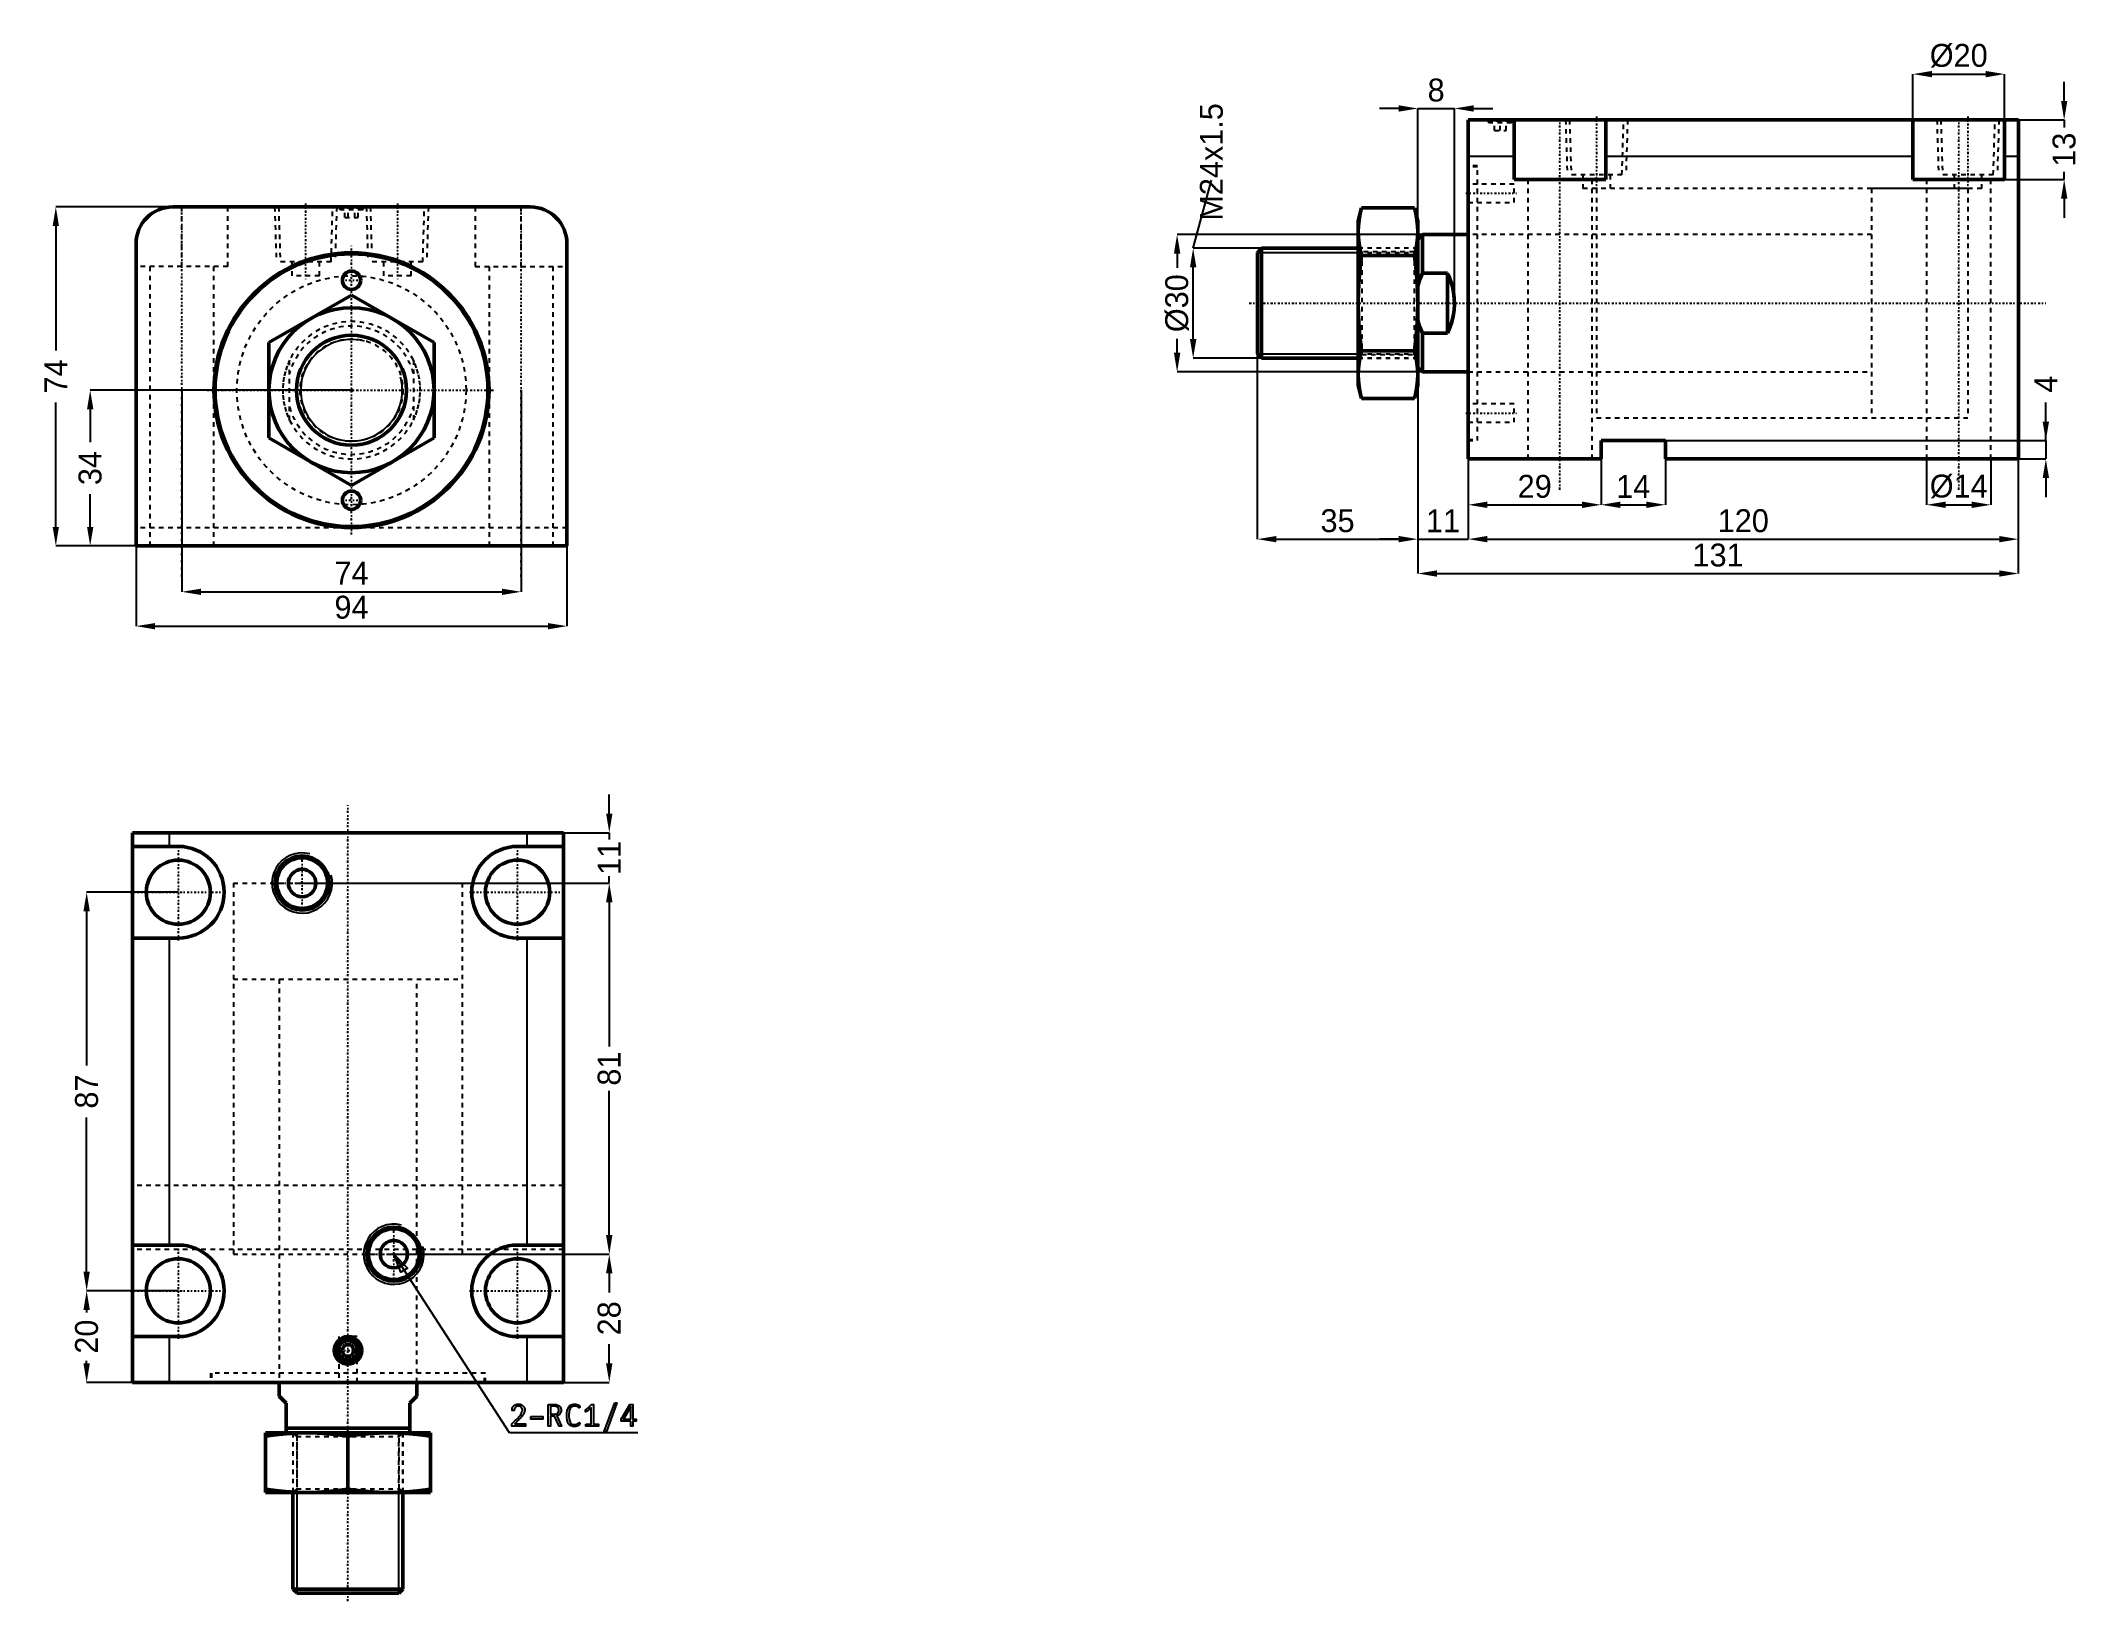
# Model space of a CAD drawing. Header units: millimetres. Extents: x -68 to 377, y -264 to 76.
import ezdxf

# ---------------------------------------------------------------- set-up
doc = ezdxf.new("R2010")
doc.units = ezdxf.units.MM
doc.linetypes.add('Center', pattern=[1.5, 0.45, -0.5, 0.05, -0.5])
doc.linetypes.add('Dashed', pattern=[2, 1, -1])
for name, color, linetype, lineweight in [('2d ConnectionPoints', 7, 'Continuous', 50), ('AM_0', 7, 'Continuous', 50), ('AM_4', 3, 'Continuous', 25), ('AM_5', 3, 'Continuous', 25), ('AM_7', 7, 'Center', 25), ('AM_9', 6, 'Dashed', 25)]:
    doc.layers.add(name, color=color, linetype=linetype, lineweight=lineweight)
doc.dimstyles.new('ISO-25', dxfattribs={"dimtxt": 2.5, "dimasz": 2.5, "dimexe": 1.25, "dimexo": 0.625, "dimtad": 1, "dimtxsty": 'Standard', "dimcen": 2.5, "dimadec": 0, "dimazin": 0, "dimtfac": 1, "dimtmove": 0, "dimatfit": 3, "dimfxl": 1, "dimarcsym": 0})

# ---------------------------------------------------------------- blocks, each defined once
blk = doc.blocks.new('1_CXHC_NUTM24X1_5_0_in_CXHC_A_EX_LA_50_60ST_0__CN_0')
at = {"layer": 'AM_0'}
for p, q in [((-18, 10.39), (0, 20.78)), ((0, 20.78), (18, 10.39)), ((-18, -10.39), (-18, 10.39)), ((18, 10.39), (18, -10.39)), ((0, -20.78), (-18, -10.39)), ((18, -10.39), (0, -20.78))]:
    blk.add_line(p, q, dxfattribs=at)
blk.add_circle((0, 0), 18, dxfattribs=at)
at = {"layer": 'AM_9'}
blk.add_circle((0, 0), 11.19, dxfattribs=at)
blk = doc.blocks.new('2_RODcxhc_a_sd_50_60_EX_0_in_CXHC_A_EX_LA_50_60ST_0__CN_0')
at = {"layer": 'AM_0'}
blk.add_circle((0, 0), 12, dxfattribs=at)
at = {"layer": 'AM_5'}
blk.add_arc((0, 0), 11.08, 75, 15, dxfattribs=at)
at = {"layer": 'AM_9'}
for p, q in [((-13.5, -6.54), (-13.5, 6.54)), ((13.5, 6.54), (13.5, -6.54))]:
    blk.add_line(p, q, dxfattribs=at)
for points in [[(-13.5, 6.54), (-14.02, 5.34), (-14.43, 4.09), (-14.73, 2.82), (-14.92, 1.53), (-15, 0.22), (-14.96, -1.09), (-14.81, -2.39), (-14.54, -3.67), (-14.17, -4.92), (-13.69, -6.14), (-13.5, -6.54)], [(13.5, -6.54), (14.02, -5.34), (14.43, -4.09), (14.73, -2.82), (14.92, -1.53), (15, -0.22), (14.96, 1.09), (14.81, 2.39), (14.54, 3.67), (14.17, 4.92), (13.69, 6.14), (13.5, 6.54)]]:
    blk.add_lwpolyline(points, dxfattribs=at)
for radius, start, end in [(15, 25.8419, 154.1581), (14, 15.3589, 164.6411), (14, 195.3589, 344.6411), (15, 205.8419, 334.1581)]:
    blk.add_arc((0, 0), radius, start, end, dxfattribs=at)
blk = doc.blocks.new('3_bodycxhc_la_a_50_60_0_in_CXHC_A_EX_LA_50_60ST_0__CN_0')
at = {"layer": 'AM_0'}
for p, q in [((39, 40), (-39, 40)), ((-47, 32), (-47, -34)), ((47, -34), (47, 32)), ((-47, -34), (47, -34))]:
    blk.add_line(p, q, dxfattribs=at)
for centre, radius in [((0, 0), 30), ((0, 0), 29.75), ((0, 24), 2), ((0, -24), 2)]:
    blk.add_circle(centre, radius, dxfattribs=at)
for centre, start, end in [((-39, 32), 90, 180), ((39, 32), 360, 90)]:
    blk.add_arc(centre, 8, start, end, dxfattribs=at)
at = {"layer": 'AM_5', "linetype": 'Dashed'}
for p, q in [((-16.77, 40), (-16.39, 28)), ((-3.23, 40), (-3.61, 28)), ((3.23, 40), (3.61, 28)), ((16.77, 40), (16.39, 28))]:
    blk.add_line(p, q, dxfattribs=at)
at = {"layer": 'AM_7'}
for p, q in [((-37, -40.7), (-37, 40.7)), ((-10, 40.75), (-10, 24.25)), ((0, 40.03), (0, 39.37)), ((10, 40.75), (10, 24.25)), ((37, -40.7), (37, 40.7)), ((0, -31.5), (0, 31.5)), ((-2.1, 24), (2.1, 24)), ((-31.5, 0), (31.5, 0)), ((-2.1, -24), (2.1, -24))]:
    blk.add_line(p, q, dxfattribs=at)
at = {"layer": 'AM_9'}
for p, q in [((-37, 27), (-37, 40)), ((-27, 27), (-27, 40)), ((-15.91, 40), (-15.54, 28)), ((-4.46, 28), (-4.09, 40)), ((-3, 40), (-2.4, 39.4)), ((-2.1, 39.7), (-2.4, 39.4)), ((2.4, 39.4), (-2.4, 39.4)), ((2.1, 39.7), (-2.1, 39.7)), ((-1.44, 37.7), (-1.44, 39.7)), ((-1.44, 37.7), (1.44, 37.7)), ((-0.72, 37.7), (-0.72, 39.7)), ((0.72, 37.7), (0.72, 39.7)), ((1.44, 37.7), (1.44, 39.7)), ((2.4, 39.4), (2.1, 39.7)), ((2.4, 39.4), (3, 40)), ((4.09, 40), (4.46, 28)), ((15.54, 28), (15.91, 40)), ((27, 40), (27, 27)), ((37, 27), (37, 40)), ((-27, 27), (-47, 27)), ((-44, 27), (-44, -34)), ((-30, -34), (-30, 27)), ((-4.46, 28), (-15.54, 28)), ((-13, 28), (-13, 25)), ((-7, 25), (-7, 28)), ((15.54, 28), (4.46, 28)), ((7, 28), (7, 25)), ((13, 25), (13, 28)), ((27, 27), (47, 27)), ((30, 27), (30, -34)), ((44, -34), (44, 27)), ((-7, 25), (-13, 25)), ((13, 25), (7, 25)), ((47, -30), (-47, -30))]:
    blk.add_line(p, q, dxfattribs=at)
blk.add_circle((0, 0), 25, dxfattribs=at)
blk = doc.blocks.new('*D4')
at = {"layer": 'AM_5', "color": 0, "lineweight": -2}
for p, q in [((-47, -34), (-47, -51.5)), ((47, -34), (47, -51.5)), ((-42.83, -51.5), (42.83, -51.5))]:
    blk.add_line(p, q, dxfattribs=at)
at = {"layer": 'AM_5', "color": 0}
for points in [[(-42.83, -50.81), (-42.83, -52.19), (-47, -51.5)], [(42.83, -52.19), (42.83, -50.81), (47, -51.5)]]:
    blk.add_solid(points, dxfattribs=at)
at = {"layer": 'Defpoints', "color": 0}
for p in [(-47, -34), (47, -34), (47, -51.5)]:
    blk.add_point(p, dxfattribs=at)
at = {"layer": 'AM_5', "color": 0, "insert": (0, -47.39), "char_height": 5, "attachment_point": 5}
blk.add_mtext('94', dxfattribs=at)
blk = doc.blocks.new('*D5')
at = {"layer": 'AM_5', "color": 0, "lineweight": -2}
for p, q in [((-37, 0), (-37, -44)), ((37, 0), (37, -44)), ((-32.83, -44), (32.83, -44))]:
    blk.add_line(p, q, dxfattribs=at)
at = {"layer": 'AM_5', "color": 0}
for points in [[(-32.83, -43.31), (-32.83, -44.69), (-37, -44)], [(32.83, -44.69), (32.83, -43.31), (37, -44)]]:
    blk.add_solid(points, dxfattribs=at)
at = {"layer": 'Defpoints', "color": 0}
for p in [(-37, 0), (37, 0), (37, -44)]:
    blk.add_point(p, dxfattribs=at)
at = {"layer": 'AM_5', "color": 0, "insert": (0, -39.91), "char_height": 5, "attachment_point": 5}
blk.add_mtext('74', dxfattribs=at)
blk = doc.blocks.new('*D6')
at = {"layer": 'AM_5', "color": 0, "lineweight": -2}
for p, q in [((-39, 40), (-64.5, 40)), ((-64.5, 35.83), (-64.5, 8.67)), ((-64.5, -29.83), (-64.5, -2.67)), ((-47, -34), (-64.5, -34))]:
    blk.add_line(p, q, dxfattribs=at)
at = {"layer": 'AM_5', "color": 0}
for points in [[(-63.81, 35.83), (-65.19, 35.83), (-64.5, 40)], [(-65.19, -29.83), (-63.81, -29.83), (-64.5, -34)]]:
    blk.add_solid(points, dxfattribs=at)
at = {"layer": 'Defpoints', "color": 0}
for p in [(-64.5, 40), (-39, 40), (-47, -34)]:
    blk.add_point(p, dxfattribs=at)
at = {"layer": 'AM_5', "color": 0, "insert": (-64.5, 3), "char_height": 5, "attachment_point": 5, "rotation": 90}
blk.add_mtext('74', dxfattribs=at)
blk = doc.blocks.new('*D7')
at = {"layer": 'AM_5', "color": 0, "lineweight": -2}
for p, q in [((0, 0), (-57, 0)), ((-57, -4.17), (-57, -11.31)), ((-57, -29.83), (-57, -22.69)), ((-47, -34), (-57, -34))]:
    blk.add_line(p, q, dxfattribs=at)
at = {"layer": 'AM_5', "color": 0}
for points in [[(-56.31, -4.17), (-57.69, -4.17), (-57, 0)], [(-57.69, -29.83), (-56.31, -29.83), (-57, -34)]]:
    blk.add_solid(points, dxfattribs=at)
at = {"layer": 'Defpoints', "color": 0}
for p in [(-57, 0), (0, 0), (-47, -34)]:
    blk.add_point(p, dxfattribs=at)
at = {"layer": 'AM_5', "color": 0, "insert": (-57, -17), "char_height": 5, "attachment_point": 5, "rotation": 90}
blk.add_mtext('34', dxfattribs=at)
blk = doc.blocks.new('1_CXHC_NUTM24X1_5_0_in_CXHC_A_EX_LA_50_60ST_0__CN_2')
at = {"layer": 'AM_0'}
for p, q in [((-23.25, 20.78), (-24, 18)), ((-24, 18), (-24, -18)), ((-23.25, 20.78), (-11.75, 20.78)), ((-11, 18), (-11.75, 20.78)), ((-11, 18), (-11, -18)), ((-23.25, 10.39), (-11.75, 10.39)), ((-23.25, -10.39), (-11.75, -10.39)), ((-24, -18), (-23.25, -20.78)), ((-23.25, -20.78), (-11.75, -20.78)), ((-11.75, -20.78), (-11, -18))]:
    blk.add_line(p, q, dxfattribs=at)
for points in [[(-23.25, 20.78), (-23.57, 19.49), (-23.8, 18.2), (-23.95, 16.89), (-24, 15.59)], [(-11, 15.59), (-11.05, 16.89), (-11.2, 18.19), (-11.43, 19.49), (-11.75, 20.78)], [(-24, 15.59), (-23.95, 14.29), (-23.8, 12.99), (-23.57, 11.69), (-23.25, 10.39)], [(-11.75, 10.39), (-11.43, 11.68), (-11.2, 12.98), (-11.05, 14.28), (-11, 15.59)], [(-23.25, 10.39), (-23.57, 7.81), (-23.8, 5.22), (-23.95, 2.61), (-24, 0)], [(-11, 0), (-11.05, 2.67), (-11.21, 5.35), (-11.44, 7.87), (-11.75, 10.39)], [(-24, 0), (-23.95, -2.67), (-23.79, -5.35), (-23.56, -7.87), (-23.25, -10.39)], [(-11.75, -10.39), (-11.43, -7.81), (-11.2, -5.22), (-11.05, -2.61), (-11, 0)], [(-23.25, -10.39), (-23.57, -11.68), (-23.8, -12.98), (-23.95, -14.28), (-24, -15.59)], [(-11, -15.59), (-11.05, -14.29), (-11.2, -12.99), (-11.43, -11.69), (-11.75, -10.39)], [(-24, -15.59), (-23.95, -16.89), (-23.8, -18.19), (-23.57, -19.49), (-23.25, -20.78)], [(-11.75, -20.78), (-11.43, -19.49), (-11.2, -18.2), (-11.05, -16.89), (-11, -15.59)]]:
    blk.add_lwpolyline(points, dxfattribs=at)
at = {"layer": 'AM_5', "linetype": 'Dashed'}
for p, q in [((-11, 12), (-24, 12)), ((-11, -12), (-24, -12))]:
    blk.add_line(p, q, dxfattribs=at)
at = {"layer": 'AM_9'}
for p, q in [((-23.19, 11.19), (-24, 12)), ((-11.81, 11.19), (-23.19, 11.19)), ((-23.19, 11.19), (-23.19, -11.19)), ((-11, 12), (-11.81, 11.19)), ((-11.81, 11.19), (-11.81, -11.19)), ((-24, -12), (-23.19, -11.19)), ((-23.19, -11.19), (-11.81, -11.19)), ((-11.81, -11.19), (-11, -12))]:
    blk.add_line(p, q, dxfattribs=at)
blk = doc.blocks.new('2_RODcxhc_a_sd_50_60_EX_0_in_CXHC_A_EX_LA_50_60ST_0__CN_2')
at = {"layer": 'AM_0'}
for p, q in [((-10, 15), (-11, 14)), ((0, 15), (-10, 15)), ((-10, 15), (-10, 6.54)), ((-45.08, 12), (-46, 11.08)), ((-46, 11.08), (-46, -11.08)), ((-24, 12), (-45.08, 12)), ((-45.08, 12), (-45.08, -12)), ((-4.5, 6.54), (-10, 6.54)), ((-4.5, 6.54), (-4.5, -6.54)), ((-10, -6.54), (-4.5, -6.54)), ((-10, -6.54), (-10, -15)), ((-46, -11.08), (-45.08, -12)), ((-45.08, -12), (-24, -12)), ((-11, -14), (-10, -15)), ((-10, -15), (0, -15))]:
    blk.add_line(p, q, dxfattribs=at)
for points in [[(-10, 6.54), (-10.55, 5.15), (-11, 3.71)], [(-4.5, -6.54), (-3.98, -5.34), (-3.57, -4.09), (-3.27, -2.82), (-3.08, -1.53), (-3, -0.22), (-3.04, 1.09), (-3.19, 2.39), (-3.46, 3.67), (-3.83, 4.92), (-4.31, 6.14), (-4.5, 6.54)], [(-11, -3.71), (-10.6, -5.01), (-10, -6.54)]]:
    blk.add_lwpolyline(points, dxfattribs=at)
at = {"layer": 'AM_5'}
for p, q in [((-46, 11.08), (-24, 11.08)), ((-46, -11.08), (-24, -11.08))]:
    blk.add_line(p, q, dxfattribs=at)
at = {"layer": 'AM_5', "linetype": 'Dashed'}
for p, q in [((-24, 11.08), (-11, 11.08)), ((-11, 12), (-11, 11.08)), ((-24, -11.08), (-11, -11.08)), ((-11, -12), (-11, -11.08))]:
    blk.add_line(p, q, dxfattribs=at)
at = {"layer": 'AM_7'}
blk.add_line((-47.75, 0), (126, 0), dxfattribs=at)
at = {"layer": 'AM_9'}
for p, q in [((109, 25), (88, 25)), ((88, 25), (88, -25)), ((109, 25), (109, -25)), ((88, 15), (0, 15)), ((-11, 12), (-24, 12)), ((-24, -12), (-11, -12)), ((0, -15), (88, -15)), ((88, -25), (109, -25))]:
    blk.add_line(p, q, dxfattribs=at)
blk = doc.blocks.new('3_bodycxhc_la_a_50_60_0_in_CXHC_A_EX_LA_50_60ST_0__CN_2')
at = {"layer": 'AM_0'}
for p, q in [((120, 40), (0, 40)), ((0, -34), (0, 40)), ((10, 27), (10, 40)), ((30, 40), (30, 27)), ((97, 27), (97, 40)), ((117, 40), (117, 27)), ((120, -34), (120, 40)), ((30, 27), (10, 27)), ((117, 27), (97, 27)), ((29, -30), (29, -34)), ((43, -30), (29, -30)), ((43, -34), (43, -30)), ((29, -34), (0, -34)), ((120, -34), (43, -34))]:
    blk.add_line(p, q, dxfattribs=at)
at = {"layer": 'AM_4'}
for p, q in [((10, 32), (0, 32)), ((97, 32), (30, 32)), ((120, 32), (117, 32))]:
    blk.add_line(p, q, dxfattribs=at)
at = {"layer": 'AM_5', "linetype": 'Dashed'}
for p, q in [((21.23, 40), (21.61, 28)), ((34.77, 40), (34.39, 28)), ((102.23, 40), (102.61, 28)), ((115.77, 40), (115.39, 28))]:
    blk.add_line(p, q, dxfattribs=at)
at = {"layer": 'AM_7'}
for p, q in [((7, 40.03), (7, 39.37)), ((20, -40.7), (20, 40.7)), ((28, 40.75), (28, 24.25)), ((107, -40.7), (107, 40.7)), ((109, 40.75), (109, 24.25)), ((-0.5, 24), (10.5, 24)), ((-0.5, -24), (10.5, -24))]:
    blk.add_line(p, q, dxfattribs=at)
at = {"layer": 'AM_9'}
for p, q in [((4, 40), (4.6, 39.4)), ((4.9, 39.7), (4.6, 39.4)), ((9.4, 39.4), (4.6, 39.4)), ((9.1, 39.7), (4.9, 39.7)), ((5.75, 37.7), (5.75, 39.7)), ((5.75, 37.7), (8.25, 37.7)), ((7, 37.7), (7, 39.7)), ((8.25, 37.7), (8.25, 39.7)), ((9.4, 39.4), (9.1, 39.7)), ((9.4, 39.4), (10, 40)), ((22.09, 40), (22.46, 28)), ((33.54, 28), (33.91, 40)), ((103.09, 40), (103.46, 28)), ((114.54, 28), (114.91, 40)), ((2, 30), (0, 30)), ((2, 29.75), (0, 29.75)), ((2, -30), (2, 30)), ((13, 27), (13, -34)), ((33.54, 28), (22.46, 28)), ((25, 28), (25, 25)), ((27, -34), (27, 27)), ((31, 25), (31, 28)), ((100, 27), (100, -34)), ((114.54, 28), (103.46, 28)), ((106, 28), (106, 25)), ((112, 25), (112, 28)), ((114, -34), (114, 27)), ((10, 26), (0, 26)), ((10, 22), (10, 26)), ((112, 25), (25, 25)), ((28, 25), (28, -25)), ((109, 25), (109, -25)), ((0, 22), (10, 22)), ((28, 15), (0, 15)), ((0, -15), (28, -15)), ((10, -22), (0, -22)), ((10, -26), (10, -22)), ((0, -26), (10, -26)), ((28, -25), (109, -25)), ((0, -29.75), (2, -29.75)), ((0, -30), (2, -30))]:
    blk.add_line(p, q, dxfattribs=at)
blk = doc.blocks.new('*D25')
at = {"layer": 'AM_5', "color": 0, "lineweight": -2}
for p, q in [((272.59, -11.01), (272.59, -25.01)), ((243.59, -15.01), (243.59, -25.01)), ((247.76, -25.01), (268.43, -25.01))]:
    blk.add_line(p, q, dxfattribs=at)
at = {"layer": 'AM_5', "color": 0}
for points in [[(247.76, -24.31), (247.76, -25.7), (243.59, -25.01)], [(268.43, -25.7), (268.43, -24.31), (272.59, -25.01)]]:
    blk.add_solid(points, dxfattribs=at)
at = {"layer": 'Defpoints', "color": 0}
for p in [(272.59, -11.01), (243.59, -15.01), (272.59, -25.01)]:
    blk.add_point(p, dxfattribs=at)
at = {"layer": 'AM_5', "color": 0, "insert": (258.09, -21.01), "char_height": 5, "attachment_point": 5}
blk.add_mtext('29', dxfattribs=at)
blk = doc.blocks.new('*D26')
at = {"layer": 'AM_5', "color": 0, "lineweight": -2}
for p, q in [((243.59, -15.01), (243.59, -32.51)), ((363.59, -15.01), (363.59, -32.51)), ((247.76, -32.51), (359.43, -32.51))]:
    blk.add_line(p, q, dxfattribs=at)
at = {"layer": 'AM_5', "color": 0}
for points in [[(247.76, -31.81), (247.76, -33.2), (243.59, -32.51)], [(359.43, -33.2), (359.43, -31.81), (363.59, -32.51)]]:
    blk.add_solid(points, dxfattribs=at)
at = {"layer": 'Defpoints', "color": 0}
for p in [(243.59, -15.01), (363.59, -15.01), (363.59, -32.51)]:
    blk.add_point(p, dxfattribs=at)
at = {"layer": 'AM_5', "color": 0, "insert": (303.59, -28.51), "char_height": 5, "attachment_point": 5}
blk.add_mtext('120', dxfattribs=at)
blk = doc.blocks.new('*D27')
at = {"layer": 'AM_5', "color": 0, "lineweight": -2}
for p, q in [((232.59, 18.99), (232.59, -40.01)), ((363.59, -15.01), (363.59, -40.01)), ((236.76, -40.01), (359.43, -40.01))]:
    blk.add_line(p, q, dxfattribs=at)
at = {"layer": 'AM_5', "color": 0}
for points in [[(236.76, -39.31), (236.76, -40.7), (232.59, -40.01)], [(359.43, -40.7), (359.43, -39.31), (363.59, -40.01)]]:
    blk.add_solid(points, dxfattribs=at)
at = {"layer": 'Defpoints', "color": 0}
for p in [(232.59, 18.99), (363.59, -15.01), (363.59, -40.01)]:
    blk.add_point(p, dxfattribs=at)
at = {"layer": 'AM_5', "color": 0, "insert": (298.09, -36.01), "char_height": 5, "attachment_point": 5}
blk.add_mtext('131', dxfattribs=at)
blk = doc.blocks.new('*D28')
at = {"layer": 'AM_5', "color": 0, "lineweight": -2}
for p, q in [((272.59, -11.01), (272.59, -25.01)), ((286.59, -15.01), (286.59, -25.01)), ((276.76, -25.01), (282.43, -25.01))]:
    blk.add_line(p, q, dxfattribs=at)
at = {"layer": 'AM_5', "color": 0}
for points in [[(276.76, -24.31), (276.76, -25.7), (272.59, -25.01)], [(282.43, -25.7), (282.43, -24.31), (286.59, -25.01)]]:
    blk.add_solid(points, dxfattribs=at)
at = {"layer": 'Defpoints', "color": 0}
for p in [(272.59, -11.01), (286.59, -15.01), (286.59, -25.01)]:
    blk.add_point(p, dxfattribs=at)
at = {"layer": 'AM_5', "color": 0, "insert": (279.59, -21.01), "char_height": 5, "attachment_point": 5}
blk.add_mtext('14', dxfattribs=at)
blk = doc.blocks.new('*D29')
at = {"layer": 'AM_5', "color": 0, "lineweight": -2}
for p, q in [((369.59, -11.01), (369.59, -2.67)), ((272.59, -11.01), (369.59, -11.01)), ((369.59, -11.01), (369.59, -15.01)), ((286.59, -15.01), (369.59, -15.01)), ((369.59, -19.17), (369.59, -23.34))]:
    blk.add_line(p, q, dxfattribs=at)
at = {"layer": 'AM_5', "color": 0}
for points in [[(368.9, -6.84), (370.29, -6.84), (369.59, -11.01)], [(370.29, -19.17), (368.9, -19.17), (369.59, -15.01)]]:
    blk.add_solid(points, dxfattribs=at)
at = {"layer": 'Defpoints', "color": 0}
for p in [(272.59, -11.01), (286.59, -15.01), (369.59, -15.01)]:
    blk.add_point(p, dxfattribs=at)
at = {"layer": 'AM_5', "color": 0, "insert": (369.59, 1.33), "char_height": 5, "attachment_point": 5, "rotation": 90}
blk.add_mtext('4', dxfattribs=at)
blk = doc.blocks.new('*D30')
at = {"layer": 'AM_5', "color": 0, "lineweight": -2}
for p, q in [((343.59, -15.01), (343.59, -25.01)), ((357.59, -15.01), (357.59, -25.01)), ((347.76, -25.01), (353.43, -25.01))]:
    blk.add_line(p, q, dxfattribs=at)
at = {"layer": 'AM_5', "color": 0}
for points in [[(347.76, -24.31), (347.76, -25.7), (343.59, -25.01)], [(353.43, -25.7), (353.43, -24.31), (357.59, -25.01)]]:
    blk.add_solid(points, dxfattribs=at)
at = {"layer": 'Defpoints', "color": 0}
for p in [(343.59, -15.01), (357.59, -15.01), (357.59, -25.01)]:
    blk.add_point(p, dxfattribs=at)
at = {"layer": 'AM_5', "color": 0, "insert": (350.59, -21.01), "char_height": 5, "attachment_point": 5}
blk.add_mtext('Ø14', dxfattribs=at)
blk = doc.blocks.new('*D31')
at = {"layer": 'AM_5', "color": 0, "lineweight": -2}
for p, q in [((340.59, 58.99), (340.59, 68.99)), ((344.76, 68.99), (356.43, 68.99)), ((360.59, 58.99), (360.59, 68.99))]:
    blk.add_line(p, q, dxfattribs=at)
at = {"layer": 'AM_5', "color": 0}
for points in [[(344.76, 69.69), (344.76, 68.3), (340.59, 68.99)], [(356.43, 68.3), (356.43, 69.69), (360.59, 68.99)]]:
    blk.add_solid(points, dxfattribs=at)
at = {"layer": 'Defpoints', "color": 0}
for p in [(360.59, 68.99), (340.59, 58.99), (360.59, 58.99)]:
    blk.add_point(p, dxfattribs=at)
at = {"layer": 'AM_5', "color": 0, "insert": (350.59, 72.99), "char_height": 5, "attachment_point": 5}
blk.add_mtext('Ø20', dxfattribs=at)
blk = doc.blocks.new('*D32')
at = {"layer": 'AM_5', "color": 0, "lineweight": -2}
for p, q in [((373.59, 63.16), (373.59, 67.33)), ((360.59, 58.99), (373.59, 58.99)), ((373.59, 58.99), (373.59, 57.33)), ((360.59, 45.99), (373.59, 45.99)), ((373.59, 45.99), (373.59, 47.66)), ((373.59, 41.83), (373.59, 37.66))]:
    blk.add_line(p, q, dxfattribs=at)
at = {"layer": 'AM_5', "color": 0}
for points in [[(372.9, 63.16), (374.29, 63.16), (373.59, 58.99)], [(374.29, 41.83), (372.9, 41.83), (373.59, 45.99)]]:
    blk.add_solid(points, dxfattribs=at)
at = {"layer": 'Defpoints', "color": 0}
for p in [(360.59, 58.99), (360.59, 45.99), (373.59, 45.99)]:
    blk.add_point(p, dxfattribs=at)
at = {"layer": 'AM_5', "color": 0, "insert": (373.59, 52.49), "char_height": 5, "attachment_point": 5, "rotation": 90}
blk.add_mtext('13', dxfattribs=at)
blk = doc.blocks.new('*D33')
at = {"layer": 'AM_5', "color": 0, "lineweight": -2}
for p, q in [((232.59, 18.99), (232.59, -32.51)), ((243.59, -15.01), (243.59, -32.51)), ((228.43, -32.51), (224.26, -32.51)), ((232.59, -32.51), (243.59, -32.51)), ((247.76, -32.51), (251.93, -32.51))]:
    blk.add_line(p, q, dxfattribs=at)
at = {"layer": 'AM_5', "color": 0}
for points in [[(228.43, -33.2), (228.43, -31.81), (232.59, -32.51)], [(247.76, -31.81), (247.76, -33.2), (243.59, -32.51)]]:
    blk.add_solid(points, dxfattribs=at)
at = {"layer": 'Defpoints', "color": 0}
for p in [(232.59, 18.99), (243.59, -15.01), (243.59, -32.51)]:
    blk.add_point(p, dxfattribs=at)
at = {"layer": 'AM_5', "color": 0, "insert": (238.09, -28.51), "char_height": 5, "attachment_point": 5}
blk.add_mtext('11', dxfattribs=at)
blk = doc.blocks.new('*D34')
at = {"layer": 'AM_5', "color": 0, "lineweight": -2}
for p, q in [((228.43, 61.49), (224.26, 61.49)), ((232.59, 18.99), (232.59, 61.49)), ((232.59, 61.49), (240.59, 61.49)), ((240.59, 18.99), (240.59, 61.49)), ((244.76, 61.49), (248.93, 61.49))]:
    blk.add_line(p, q, dxfattribs=at)
at = {"layer": 'AM_5', "color": 0}
for points in [[(228.43, 60.8), (228.43, 62.19), (232.59, 61.49)], [(244.76, 62.19), (244.76, 60.8), (240.59, 61.49)]]:
    blk.add_solid(points, dxfattribs=at)
at = {"layer": 'Defpoints', "color": 0}
for p in [(240.59, 61.49), (232.59, 18.99), (240.59, 18.99)]:
    blk.add_point(p, dxfattribs=at)
at = {"layer": 'AM_5', "color": 0, "insert": (236.59, 65.49), "char_height": 5, "attachment_point": 5}
blk.add_mtext('8', dxfattribs=at)
blk = doc.blocks.new('*D35')
at = {"layer": 'AM_5', "color": 0, "lineweight": -2}
for p, q in [((197.59, 18.99), (197.59, -32.51)), ((232.59, 18.99), (232.59, -32.51)), ((201.76, -32.51), (228.43, -32.51))]:
    blk.add_line(p, q, dxfattribs=at)
at = {"layer": 'AM_5', "color": 0}
for points in [[(201.76, -31.81), (201.76, -33.2), (197.59, -32.51)], [(228.43, -33.2), (228.43, -31.81), (232.59, -32.51)]]:
    blk.add_solid(points, dxfattribs=at)
at = {"layer": 'Defpoints', "color": 0}
for p in [(197.59, 18.99), (232.59, 18.99), (232.59, -32.51)]:
    blk.add_point(p, dxfattribs=at)
at = {"layer": 'AM_5', "color": 0, "insert": (215.09, -28.51), "char_height": 5, "attachment_point": 5}
blk.add_mtext('35', dxfattribs=at)
blk = doc.blocks.new('*D36')
at = {"layer": 'AM_5', "color": 0, "lineweight": -2}
for p, q in [((233.59, 33.99), (180.09, 33.99)), ((180.09, 29.83), (180.09, 26.74)), ((180.09, 8.16), (180.09, 11.24)), ((233.59, 3.99), (180.09, 3.99))]:
    blk.add_line(p, q, dxfattribs=at)
at = {"layer": 'AM_5', "color": 0}
for points in [[(180.79, 29.83), (179.4, 29.83), (180.09, 33.99)], [(179.4, 8.16), (180.79, 8.16), (180.09, 3.99)]]:
    blk.add_solid(points, dxfattribs=at)
at = {"layer": 'Defpoints', "color": 0}
for p in [(180.09, 33.99), (233.59, 33.99), (233.59, 3.99)]:
    blk.add_point(p, dxfattribs=at)
at = {"layer": 'AM_5', "color": 0, "insert": (180.09, 18.99), "char_height": 5, "attachment_point": 5, "rotation": 90}
blk.add_mtext('Ø30', dxfattribs=at)
blk = doc.blocks.new('*D37')
at = {"layer": 'AM_5', "color": 0, "lineweight": -2}
for p, q in [((183.59, 30.99), (187.59, 45.83)), ((198.59, 30.99), (183.59, 30.99)), ((183.59, 11.16), (183.59, 26.83)), ((198.59, 6.99), (183.59, 6.99))]:
    blk.add_line(p, q, dxfattribs=at)
at = {"layer": 'AM_5', "color": 0}
for points in [[(184.29, 26.83), (182.9, 26.83), (183.59, 30.99)], [(182.9, 11.16), (184.29, 11.16), (183.59, 6.99)]]:
    blk.add_solid(points, dxfattribs=at)
at = {"layer": 'Defpoints', "color": 0}
for p in [(183.59, 30.99), (198.59, 30.99), (198.59, 6.99)]:
    blk.add_point(p, dxfattribs=at)
at = {"layer": 'AM_5', "color": 0, "insert": (187.59, 49.83), "char_height": 5, "attachment_point": 5, "rotation": 90}
blk.add_mtext('M24x1.5', dxfattribs=at)
blk = doc.blocks.new('1_CXHC_NUTM24X1_5_0_in_CXHC_A_EX_LA_50_60ST_0__CN_4')
at = {"layer": 'AM_0'}
for p, q in [((-18, -24), (-18, -11)), ((-18, -11), (18, -11)), ((0, -23.25), (0, -11.75)), ((18, -11), (18, -24)), ((-18, -24), (18, -24))]:
    blk.add_line(p, q, dxfattribs=at)
for points in [[(-9, -11), (-11.25, -11.05), (-13.5, -11.2), (-15.75, -11.43), (-18, -11.75)], [(0, -11.75), (-2.24, -11.43), (-4.48, -11.2), (-6.74, -11.05), (-9, -11)], [(9, -11), (6.75, -11.05), (4.5, -11.2), (2.25, -11.43), (0, -11.75)], [(18, -11.75), (15.76, -11.43), (13.52, -11.2), (11.26, -11.05), (9, -11)], [(-18, -23.25), (-15.76, -23.57), (-13.52, -23.8), (-11.26, -23.95), (-9, -24)], [(-9, -24), (-6.75, -23.95), (-4.5, -23.8), (-2.25, -23.57), (0, -23.25)], [(0, -23.25), (2.24, -23.57), (4.48, -23.8), (6.74, -23.95), (9, -24)], [(9, -24), (11.25, -23.95), (13.5, -23.8), (15.75, -23.57), (18, -23.25)]]:
    blk.add_lwpolyline(points, dxfattribs=at)
at = {"layer": 'AM_5', "linetype": 'Dashed'}
for p, q in [((-12, -11), (-12, -24)), ((12, -11), (12, -24))]:
    blk.add_line(p, q, dxfattribs=at)
at = {"layer": 'AM_9'}
for p, q in [((-12, -11), (-11.19, -11.81)), ((-11.19, -11.81), (-11.19, -23.19)), ((-11.19, -11.81), (11.19, -11.81)), ((11.19, -11.81), (12, -11)), ((11.19, -23.19), (11.19, -11.81)), ((-11.19, -23.19), (-12, -24)), ((-11.19, -23.19), (11.19, -23.19)), ((12, -24), (11.19, -23.19))]:
    blk.add_line(p, q, dxfattribs=at)
blk = doc.blocks.new('2_RODcxhc_a_sd_50_60_EX_0_in_CXHC_A_EX_LA_50_60ST_0__CN_4')
at = {"layer": 'AM_0'}
for p, q in [((-15, 0), (-15, -3)), ((15, -3), (15, 0)), ((-13.5, -4.5), (-15, -3)), ((15, -3), (13.5, -4.5)), ((-13.5, -11), (-13.5, -4.5)), ((13.5, -4.5), (13.5, -11)), ((-13.5, -10), (13.5, -10)), ((-12, -24), (-12, -45.08)), ((12, -45.08), (12, -24)), ((-12, -45.08), (-11.08, -46)), ((-12, -45.08), (12, -45.08)), ((-11.08, -46), (11.08, -46)), ((11.08, -46), (12, -45.08))]:
    blk.add_line(p, q, dxfattribs=at)
at = {"layer": 'AM_5', "linetype": 'Dashed'}
for p, q in [((-12, -11), (-11.08, -11)), ((-11.08, -24), (-11.08, -11)), ((11.08, -24), (11.08, -11)), ((12, -11), (11.08, -11))]:
    blk.add_line(p, q, dxfattribs=at)
at = {"layer": 'AM_5'}
for p, q in [((-11.08, -46), (-11.08, -24)), ((11.08, -46), (11.08, -24))]:
    blk.add_line(p, q, dxfattribs=at)
at = {"layer": 'AM_7'}
blk.add_line((0, -47.75), (0, 126), dxfattribs=at)
at = {"layer": 'AM_9'}
for p, q in [((-25, 109), (25, 109)), ((-25, 109), (-25, 88)), ((25, 88), (25, 109)), ((-25, 88), (25, 88)), ((-15, 88), (-15, 0)), ((15, 0), (15, 88)), ((-12, -11), (-12, -24)), ((12, -24), (12, -11))]:
    blk.add_line(p, q, dxfattribs=at)
blk = doc.blocks.new('3_bodycxhc_la_a_50_60_0_in_CXHC_A_EX_LA_50_60ST_0__CN_4')
at = {"layer": 'AM_0'}
for p, q in [((-47, 120), (-47, 0)), ((47, 120), (-47, 120)), ((-47, 117), (-37, 117)), ((37, 117), (47, 117)), ((47, 120), (47, 0)), ((-37, 97), (-47, 97)), ((47, 97), (37, 97)), ((-47, 30), (-37, 30)), ((37, 30), (47, 30)), ((-37, 10), (-47, 10)), ((47, 10), (37, 10)), ((-0.72, 8.25), (-1.44, 7)), ((-1.44, 7), (-0.72, 5.75)), ((0.72, 8.25), (-0.72, 8.25)), ((-0.72, 5.75), (0.72, 5.75)), ((1.44, 7), (0.72, 8.25)), ((0.72, 5.75), (1.44, 7)), ((47, 0), (-47, 0))]:
    blk.add_line(p, q, dxfattribs=at)
for centre, radius in [((-37, 107), 7), ((-10, 109), 5.91), ((-10, 109), 5.54), ((-10, 109), 3), ((37, 107), 7), ((10, 28), 5.91), ((10, 28), 5.54), ((-37, 20), 7), ((10, 28), 3), ((37, 20), 7), ((0, 7), 3), ((0, 7), 2.4), ((0, 7), 2.1)]:
    blk.add_circle(centre, radius, dxfattribs=at)
for centre, start, end in [((-37, 107), 270, 90), ((37, 107), 90, 270), ((-37, 20), 270, 90), ((37, 20), 90, 270)]:
    blk.add_arc(centre, 10, start, end, dxfattribs=at)
at = {"layer": 'AM_4'}
for p, q in [((-39, 120), (-39, 117)), ((39, 120), (39, 117)), ((-39, 97), (-39, 30)), ((39, 97), (39, 30)), ((-39, 10), (-39, 0)), ((39, 10), (39, 0))]:
    blk.add_line(p, q, dxfattribs=at)
at = {"layer": 'AM_5'}
for centre in [(-10, 109), (10, 28)]:
    blk.add_arc(centre, 6.58, 75, 15, dxfattribs=at)
at = {"layer": 'AM_7'}
for p, q in [((-37, 96.5), (-37, 117.5)), ((37, 96.5), (37, 117.5)), ((-10, 102.79), (-10, 115.21)), ((-47.5, 107), (-26.5, 107)), ((-16.21, 109), (-3.79, 109)), ((26.5, 107), (47.5, 107)), ((10, 21.79), (10, 34.21)), ((-37, 9.5), (-37, 30.5)), ((3.79, 28), (16.21, 28)), ((37, 9.5), (37, 30.5)), ((-47.5, 20), (-26.5, 20)), ((26.5, 20), (47.5, 20)), ((-3.15, 7), (3.15, 7))]:
    blk.add_line(p, q, dxfattribs=at)
at = {"layer": 'AM_9'}
for p, q in [((-25, 109), (25, 109)), ((-25, 109), (-25, 28)), ((25, 28), (25, 109)), ((47, 43), (-47, 43)), ((47, 29), (-47, 29)), ((-25, 28), (25, 28)), ((-15, 28), (-15, 0)), ((15, 0), (15, 28)), ((2, 10), (-2, 10)), ((-2, 10), (-2, 0)), ((2, 0), (2, 10)), ((30, 2), (-30, 2)), ((-30, 2), (-30, 0)), ((-29.75, 2), (-29.75, 0)), ((29.75, 0), (29.75, 2)), ((30, 0), (30, 2))]:
    blk.add_line(p, q, dxfattribs=at)
blk = doc.blocks.new('*D47')
at = {"layer": 'AM_5', "color": 0, "lineweight": -2}
for p, q in [((-37.77, -196.57), (-57.77, -196.57)), ((-57.77, -200.74), (-57.77, -201.32)), ((-57.77, -212.4), (-57.77, -211.82)), ((-47.77, -216.57), (-57.77, -216.57))]:
    blk.add_line(p, q, dxfattribs=at)
at = {"layer": 'AM_5', "color": 0}
for points in [[(-57.08, -200.74), (-58.47, -200.74), (-57.77, -196.57)], [(-58.47, -212.4), (-57.08, -212.4), (-57.77, -216.57)]]:
    blk.add_solid(points, dxfattribs=at)
at = {"layer": 'Defpoints', "color": 0}
for p in [(-57.77, -196.57), (-37.77, -196.57), (-47.77, -216.57)]:
    blk.add_point(p, dxfattribs=at)
at = {"layer": 'AM_5', "color": 0, "insert": (-57.77, -206.57), "char_height": 5, "attachment_point": 5, "rotation": 90}
blk.add_mtext('20', dxfattribs=at)
blk = doc.blocks.new('*D48')
at = {"layer": 'AM_5', "color": 0, "lineweight": -2}
for p, q in [((-37.77, -109.57), (-57.77, -109.57)), ((-57.77, -113.74), (-57.77, -147.4)), ((-57.77, -192.4), (-57.77, -158.74)), ((-37.77, -196.57), (-57.77, -196.57))]:
    blk.add_line(p, q, dxfattribs=at)
at = {"layer": 'AM_5', "color": 0}
for points in [[(-57.08, -113.74), (-58.47, -113.74), (-57.77, -109.57)], [(-58.47, -192.4), (-57.08, -192.4), (-57.77, -196.57)]]:
    blk.add_solid(points, dxfattribs=at)
at = {"layer": 'Defpoints', "color": 0}
for p in [(-57.77, -109.57), (-37.77, -109.57), (-37.77, -196.57)]:
    blk.add_point(p, dxfattribs=at)
at = {"layer": 'AM_5', "color": 0, "insert": (-57.77, -153.07), "char_height": 5, "attachment_point": 5, "rotation": 90}
blk.add_mtext('87', dxfattribs=at)
blk = doc.blocks.new('*D49')
at = {"layer": 'AM_5', "color": 0, "lineweight": -2}
for p, q in [((9.23, -188.57), (56.23, -188.57)), ((56.23, -192.74), (56.23, -196.9)), ((56.23, -212.4), (56.23, -208.24)), ((46.23, -216.57), (56.23, -216.57))]:
    blk.add_line(p, q, dxfattribs=at)
at = {"layer": 'AM_5', "color": 0}
for points in [[(56.92, -192.74), (55.53, -192.74), (56.23, -188.57)], [(55.53, -212.4), (56.92, -212.4), (56.23, -216.57)]]:
    blk.add_solid(points, dxfattribs=at)
at = {"layer": 'Defpoints', "color": 0}
for p in [(9.23, -188.57), (46.23, -216.57), (56.23, -216.57)]:
    blk.add_point(p, dxfattribs=at)
at = {"layer": 'AM_5', "color": 0, "insert": (56.23, -202.57), "char_height": 5, "attachment_point": 5, "rotation": 90}
blk.add_mtext('28', dxfattribs=at)
blk = doc.blocks.new('*D50')
at = {"layer": 'AM_5', "color": 0, "lineweight": -2}
for p, q in [((56.23, -92.4), (56.23, -88.24)), ((46.23, -96.57), (56.23, -96.57)), ((56.23, -96.57), (56.23, -98.07)), ((56.23, -107.57), (56.23, -106.07)), ((-10.77, -107.57), (56.23, -107.57)), ((56.23, -111.74), (56.23, -115.9))]:
    blk.add_line(p, q, dxfattribs=at)
at = {"layer": 'AM_5', "color": 0}
for points in [[(55.53, -92.4), (56.92, -92.4), (56.23, -96.57)], [(56.92, -111.74), (55.53, -111.74), (56.23, -107.57)]]:
    blk.add_solid(points, dxfattribs=at)
at = {"layer": 'Defpoints', "color": 0}
for p in [(46.23, -96.57), (56.23, -96.57), (-10.77, -107.57)]:
    blk.add_point(p, dxfattribs=at)
at = {"layer": 'AM_5', "color": 0, "insert": (56.23, -102.07), "char_height": 5, "attachment_point": 5, "rotation": 90}
blk.add_mtext('11', dxfattribs=at)
blk = doc.blocks.new('*D51')
at = {"layer": 'AM_5', "color": 0, "lineweight": -2}
for p, q in [((-10.77, -107.57), (56.23, -107.57)), ((56.23, -111.74), (56.23, -143.24)), ((56.23, -184.4), (56.23, -152.9)), ((9.23, -188.57), (56.23, -188.57))]:
    blk.add_line(p, q, dxfattribs=at)
at = {"layer": 'AM_5', "color": 0}
for points in [[(56.92, -111.74), (55.53, -111.74), (56.23, -107.57)], [(55.53, -184.4), (56.92, -184.4), (56.23, -188.57)]]:
    blk.add_solid(points, dxfattribs=at)
at = {"layer": 'Defpoints', "color": 0}
for p in [(-10.77, -107.57), (56.23, -107.57), (9.23, -188.57)]:
    blk.add_point(p, dxfattribs=at)
at = {"layer": 'AM_5', "color": 0, "insert": (56.23, -148.07), "char_height": 5, "attachment_point": 5, "rotation": 90}
blk.add_mtext('81', dxfattribs=at)

msp = doc.modelspace()

# ---------------------------------------------------------------- linework, layer by layer
at = {"layer": '2d ConnectionPoints'}
for p in [(243.593, 18.994), (243.593, 18.994), (0, 0), (0, 0), (-0.771, -216.57), (-0.771, -216.57)]:
    msp.add_point(p, dxfattribs=at)
at = {"layer": 'AM_5'}
for p, q in [((34.479, -227.57), (9.229, -188.57)), ((62.479, -227.57), (34.479, -227.57))]:
    msp.add_line(p, q, dxfattribs=at)
for points in [[(9.229, -188.57), (12.193, -191.614), (10.794, -192.52), (9.229, -188.57)], [(35.126, -225.459), (35.126, -225.459), (35.34, -225.263), (35.645, -224.977), (35.645, -224.977), (35.931, -224.701), (36.11, -224.521), (36.11, -224.521), (36.283, -224.34), (36.53, -224.056), (36.53, -224.056), (36.762, -223.756), (36.91, -223.548), (36.91, -223.548), (37.04, -223.34), (37.18, -223.044), (37.18, -223.044), (37.256, -222.767), (37.271, -222.592), (37.271, -222.592), (37.266, -222.494), (37.243, -222.356), (37.243, -222.356), (37.2, -222.227), (37.16, -222.147), (37.16, -222.147), (37.113, -222.072), (37.029, -221.974), (37.029, -221.974), (36.93, -221.891), (36.856, -221.845), (36.856, -221.845), (36.777, -221.806), (36.651, -221.764), (36.651, -221.764), (36.517, -221.742), (36.422, -221.737), (36.422, -221.737), (36.318, -221.742), (36.17, -221.765), (36.17, -221.765), (36.033, -221.808), (35.948, -221.848), (35.948, -221.848), (35.868, -221.896), (35.763, -221.983), (35.763, -221.983), (35.673, -222.088), (35.623, -222.168), (35.623, -222.168), (35.581, -222.255), (35.535, -222.397), (35.535, -222.397), (35.51, -222.552), (35.506, -222.664), (35.018, -222.664), (35.018, -222.664), (35.026, -222.497), (35.065, -222.265), (35.065, -222.265), (35.139, -222.054), (35.207, -221.926), (35.207, -221.926), (35.287, -221.808), (35.428, -221.655), (35.428, -221.655), (35.593, -221.528), (35.715, -221.458), (35.715, -221.458), (35.846, -221.401), (36.052, -221.338), (36.052, -221.338), (36.27, -221.305), (36.422, -221.299), (36.422, -221.299), (36.565, -221.305), (36.771, -221.336), (36.771, -221.336), (36.968, -221.394), (37.095, -221.448), (37.095, -221.448), (37.215, -221.514), (37.376, -221.633), (37.376, -221.633), (37.514, -221.777), (37.594, -221.887), (37.594, -221.887), (37.661, -222.007), (37.734, -222.202), (37.734, -222.202), (37.773, -222.416), (37.781, -222.569), (37.781, -222.569), (37.77, -222.743), (37.712, -223.009), (37.712, -223.009), (37.604, -223.283), (37.505, -223.47), (37.505, -223.47), (37.39, -223.655), (37.205, -223.924), (37.205, -223.924), (37.003, -224.181), (36.859, -224.346), (36.859, -224.346), (36.705, -224.513), (36.445, -224.784), (36.445, -224.784), (36.152, -225.079), (35.938, -225.29), (35.594, -225.628), (37.921, -225.631), (37.921, -226.07), (34.953, -226.07), (34.953, -225.615), (35.126, -225.459)], [(42.895, -221.357), (44.266, -221.357), (44.266, -221.357), (44.407, -221.363), (44.615, -221.391), (44.615, -221.391), (44.819, -221.445), (44.952, -221.494), (44.952, -221.494), (45.08, -221.554), (45.255, -221.668), (45.255, -221.668), (45.409, -221.809), (45.5, -221.918), (45.5, -221.918), (45.577, -222.039), (45.662, -222.242), (45.662, -222.242), (45.707, -222.471), (45.716, -222.638), (45.716, -222.638), (45.705, -222.822), (45.649, -223.072), (45.649, -223.072), (45.545, -223.291), (45.449, -223.419), (45.449, -223.419), (45.336, -223.534), (45.142, -223.678), (45.142, -223.678), (44.919, -223.79), (44.754, -223.847), (45.833, -226.102), (45.306, -226.102), (44.253, -223.925), (44.182, -223.925), (43.376, -223.925), (43.376, -226.07), (42.895, -226.07), (42.895, -221.357)], [(44.039, -223.502), (44.039, -223.502), (44.176, -223.5), (44.367, -223.487), (44.367, -223.487), (44.539, -223.464), (44.643, -223.442), (44.643, -223.442), (44.74, -223.413), (44.871, -223.349), (44.871, -223.349), (44.987, -223.263), (45.054, -223.192), (45.054, -223.192), (45.112, -223.109), (45.175, -222.957), (45.175, -222.957), (45.209, -222.772), (45.215, -222.631), (45.215, -222.631), (45.203, -222.451), (45.141, -222.225), (45.141, -222.225), (45.025, -222.049), (44.918, -221.96), (44.918, -221.96), (44.793, -221.89), (44.584, -221.815), (44.584, -221.815), (44.347, -221.774), (44.175, -221.767), (43.376, -221.767), (43.376, -223.502), (44.039, -223.502)], [(48.611, -226.18), (48.611, -226.18), (48.293, -226.156), (47.88, -226.028), (47.88, -226.028), (47.543, -225.791), (47.36, -225.572), (47.36, -225.572), (47.21, -225.306), (47.048, -224.82), (47.048, -224.82), (46.96, -224.23), (46.944, -223.778), (46.944, -223.778), (46.961, -223.302), (47.055, -222.684), (47.055, -222.684), (47.23, -222.182), (47.39, -221.911), (47.39, -221.911), (47.585, -221.691), (47.934, -221.452), (47.934, -221.452), (48.352, -221.323), (48.669, -221.299), (48.669, -221.299), (48.973, -221.322), (49.375, -221.442), (49.375, -221.442), (49.71, -221.667), (49.898, -221.874), (49.586, -222.127), (49.586, -222.127), (49.498, -222.035), (49.364, -221.92), (49.364, -221.92), (49.228, -221.834), (49.136, -221.793), (49.136, -221.793), (49.044, -221.761), (48.911, -221.727), (48.911, -221.727), (48.784, -221.708), (48.702, -221.705), (48.702, -221.705), (48.517, -221.714), (48.271, -221.763), (48.271, -221.763), (48.06, -221.853), (47.94, -221.936), (47.94, -221.936), (47.834, -222.036), (47.699, -222.219), (47.699, -222.219), (47.594, -222.439), (47.54, -222.607), (47.54, -222.607), (47.497, -222.792), (47.451, -223.104), (47.451, -223.104), (47.426, -223.458), (47.421, -223.717), (47.421, -223.717), (47.433, -224.098), (47.494, -224.599), (47.494, -224.599), (47.606, -225.014), (47.711, -225.243), (47.711, -225.243), (47.84, -225.431), (48.087, -225.636), (48.087, -225.636), (48.396, -225.746), (48.637, -225.767), (48.637, -225.767), (48.89, -225.748), (49.217, -225.648), (49.217, -225.648), (49.482, -225.462), (49.625, -225.29), (49.914, -225.55), (49.914, -225.55), (49.737, -225.777), (49.393, -226.023), (49.393, -226.023), (48.955, -226.155), (48.611, -226.18)], [(51.087, -225.654), (52.283, -225.654), (52.283, -222.137), (52.283, -222.137), (52.218, -222.202), (52.11, -222.303), (52.11, -222.303), (51.986, -222.409), (51.896, -222.482), (51.896, -222.482), (51.802, -222.554), (51.66, -222.657), (51.66, -222.657), (51.517, -222.753), (51.421, -222.813), (51.421, -222.813), (51.328, -222.868), (51.198, -222.933), (51.198, -222.933), (51.08, -222.981), (51.009, -223.002), (51.009, -222.508), (51.009, -222.508), (51.097, -222.465), (51.237, -222.385), (51.237, -222.385), (51.385, -222.285), (51.488, -222.207), (51.488, -222.207), (51.591, -222.123), (51.742, -221.994), (51.742, -221.994), (51.887, -221.859), (51.98, -221.767), (51.98, -221.767), (52.069, -221.675), (52.188, -221.547), (52.188, -221.547), (52.289, -221.43), (52.348, -221.357), (52.764, -221.357), (52.764, -225.654), (53.849, -225.654), (53.849, -226.07), (51.087, -226.07), (51.087, -225.654)], [(57.41, -221.032), (57.904, -221.032), (55.623, -227.305), (55.129, -227.305), (57.41, -221.032)], [(60.903, -225.03), (58.797, -225.03), (58.797, -224.607), (60.715, -221.357), (61.358, -221.357), (61.358, -224.591), (62.06, -224.591), (62.06, -225.03), (61.358, -225.03), (61.358, -226.07), (60.903, -226.07), (60.903, -225.03)], [(60.91, -224.591), (60.91, -221.903), (59.356, -224.591), (60.91, -224.591)], [(39.129, -223.977), (41.729, -223.977), (41.729, -224.562), (39.129, -224.562), (39.129, -223.977)]]:
    msp.add_lwpolyline(points, dxfattribs=at)

# ---------------------------------------------------------------- block references
for name, p in [('3_bodycxhc_la_a_50_60_0_in_CXHC_A_EX_LA_50_60ST_0__CN_2', (243.593, 18.994)), ('3_bodycxhc_la_a_50_60_0_in_CXHC_A_EX_LA_50_60ST_0__CN_0', (0, 0)), ('2_RODcxhc_a_sd_50_60_EX_0_in_CXHC_A_EX_LA_50_60ST_0__CN_2', (243.593, 18.994)), ('1_CXHC_NUTM24X1_5_0_in_CXHC_A_EX_LA_50_60ST_0__CN_2', (243.593, 18.994)), ('1_CXHC_NUTM24X1_5_0_in_CXHC_A_EX_LA_50_60ST_0__CN_0', (0, 0)), ('2_RODcxhc_a_sd_50_60_EX_0_in_CXHC_A_EX_LA_50_60ST_0__CN_0', (0, 0)), ('2_RODcxhc_a_sd_50_60_EX_0_in_CXHC_A_EX_LA_50_60ST_0__CN_4', (-0.771, -216.57)), ('3_bodycxhc_la_a_50_60_0_in_CXHC_A_EX_LA_50_60ST_0__CN_4', (-0.771, -216.57)), ('1_CXHC_NUTM24X1_5_0_in_CXHC_A_EX_LA_50_60ST_0__CN_4', (-0.771, -216.57))]:
    msp.add_blockref(name, p)

# ---------------------------------------------------------------- dimensions: what is measured, and where the dimension line sits
for base, p1, p2, text, picture, middle in [((360.593, 68.994), (340.593, 58.994), (360.593, 58.994), 'Ø20', '*D31', (350.593, 68.994)), ((240.593, 61.494), (232.593, 18.994), (240.593, 18.994), '8', '*D34', (236.593, 61.494)), ((232.593, -32.506), (197.593, 18.994), (232.593, 18.994), '35', '*D35', (215.093, -32.506)), ((243.593, -32.506), (232.593, 18.994), (243.593, -15.006), '11', '*D33', (238.093, -32.506)), ((363.593, -40.006), (232.593, 18.994), (363.593, -15.006), '131', '*D27', (298.093, -40.006)), ((37, -44), (-37, 0), (37, 0), '74', '*D5', (0, -44)), ((272.593, -25.006), (243.593, -15.006), (272.593, -11.006), '29', '*D25', (258.093, -25.006)), ((286.593, -25.006), (272.593, -11.006), (286.593, -15.006), '14', '*D28', (279.593, -25.006)), ((363.593, -32.506), (243.593, -15.006), (363.593, -15.006), '120', '*D26', (303.593, -32.506)), ((357.593, -25.006), (343.593, -15.006), (357.593, -15.006), 'Ø14', '*D30', (350.593, -25.006)), ((47, -51.5), (-47, -34), (47, -34), '94', '*D4', (0, -51.5))]:
    dim = msp.add_linear_dim(base=base, p1=p1, p2=p2, text=text, dimstyle='ISO-25', override={"dimtxt": 5, "dimasz": 4.166667, "dimexe": 0, "dimexo": 0, "dimgap": 1.5}, dxfattribs=at)
    dim.commit()
    dim.dimension.update_dxf_attribs({"geometry": picture, "text_midpoint": middle, "dimtype": 160})
for base, p1, p2, text, picture, middle in [((373.593, 45.994), (360.593, 58.994), (360.593, 45.994), '13', '*D32', (373.593, 52.494)), ((183.593, 30.994), (198.593, 6.994), (198.593, 30.994), 'M24x1.5', '*D37', (187.593, 49.828)), ((-64.5, 40), (-47, -34), (-39, 40), '74', '*D6', (-64.5, 3)), ((180.093, 33.994), (233.593, 3.994), (233.593, 33.994), 'Ø30', '*D36', (180.093, 18.994)), ((-57, 0), (-47, -34), (0, 0), '34', '*D7', (-57, -17)), ((369.593, -15.006), (272.593, -11.006), (286.593, -15.006), '4', '*D29', (369.593, 1.328)), ((56.229, -96.57), (-10.771, -107.57), (46.229, -96.57), '11', '*D50', (56.229, -102.07)), ((-57.771, -109.57), (-37.771, -196.57), (-37.771, -109.57), '87', '*D48', (-57.771, -153.07)), ((56.229, -107.57), (9.229, -188.57), (-10.771, -107.57), '81', '*D51', (56.229, -148.07)), ((56.229, -216.57), (9.229, -188.57), (46.229, -216.57), '28', '*D49', (56.229, -202.57)), ((-57.771, -196.57), (-47.771, -216.57), (-37.771, -196.57), '20', '*D47', (-57.771, -206.57))]:
    dim = msp.add_linear_dim(base=base, p1=p1, p2=p2, angle=90, text=text, dimstyle='ISO-25', override={"dimtxt": 5, "dimasz": 4.166667, "dimexe": 0, "dimexo": 0, "dimgap": 1.5}, dxfattribs=at)
    dim.commit()
    dim.dimension.update_dxf_attribs({"geometry": picture, "text_midpoint": middle, "dimtype": 160, "text_rotation": 90})

doc.saveas('drawing.dxf')
